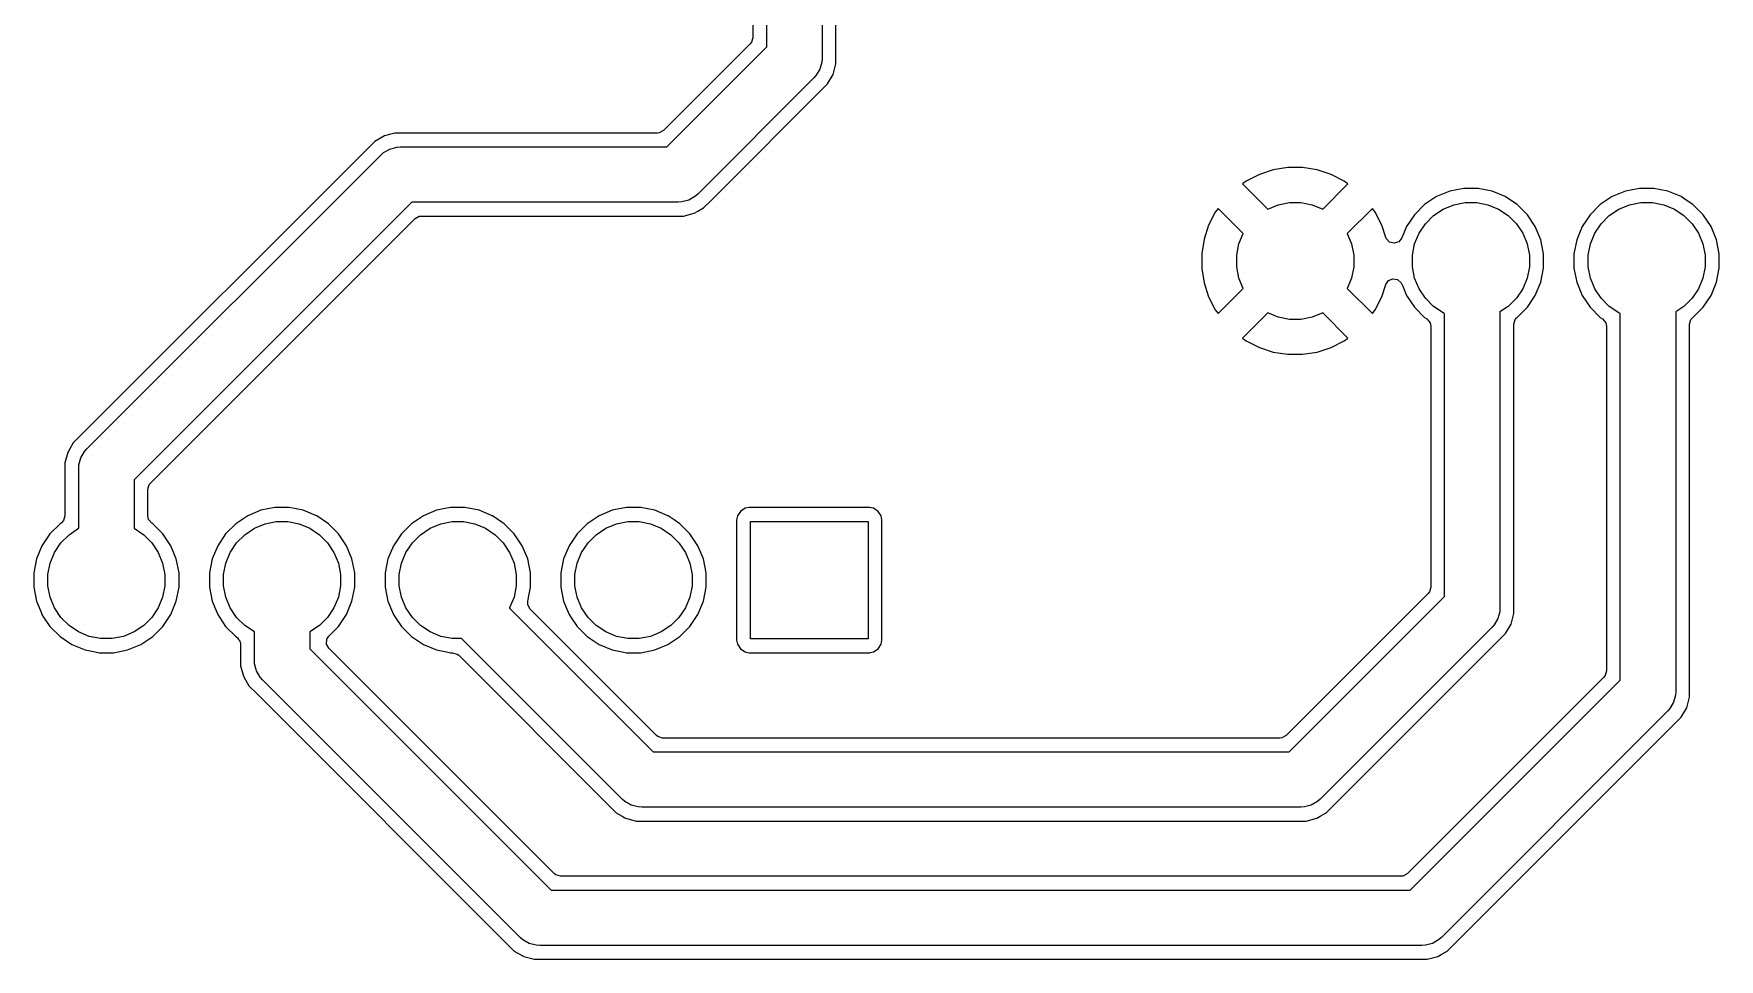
# Model space of a CAD drawing. Extents: x 49.6 to 136.8, y -165.1 to -83.2.
# Drawn here: x 82.28 to 106.65, y -128.43 to -115.04 of the extents above; entities that cross this region are included whole.
import ezdxf

# ---------------------------------------------------------------- set-up
doc = ezdxf.new("R2010")
doc.units = 0
doc.layers.add('BLACK', color=7, linetype='CONTINUOUS')

msp = doc.modelspace()

# ---------------------------------------------------------------- linework, layer by layer
at = {"layer": 'BLACK', "linetype": 'CONTINUOUS'}
for p, q in [((92.88, -115.229314), (92.88, -114.661765)), ((93.68, -114.661765), (93.68, -115.395)), ((92.6795, -114.829043), (92.6795, -115.094902)), ((93.8805, -115.308329), (93.8805, -114.829043)), ((92.643181, -115.182583), (91.387584, -116.438181)), ((91.434314, -116.675), (92.88, -115.229314)), ((92.659815, -115.161941), (92.643181, -115.182583)), ((92.6795, -115.094902), (92.659815, -115.161941)), ((93.676578, -115.44721), (93.649552, -115.548074)), ((93.68, -115.395), (93.676578, -115.44721)), ((93.839577, -115.626785), (93.880501, -115.474057)), ((93.880501, -115.308347), (93.8805, -115.308329)), ((93.880501, -115.315942), (93.880501, -115.308347)), ((93.880501, -115.474057), (93.880501, -115.315942)), ((93.562843, -115.677843), (91.882843, -117.357843)), ((93.597341, -115.638505), (93.562843, -115.677843)), ((93.649552, -115.548074), (93.597341, -115.638505)), ((93.76052, -115.763716), (93.839577, -115.626785)), ((92.090727, -117.433506), (93.76052, -115.763716)), ((91.387584, -116.438181), (91.326261, -116.471666)), ((87.216282, -116.594481), (82.854481, -120.956282)), ((87.21629, -116.594475), (87.216282, -116.594481)), ((87.353209, -116.515426), (87.21629, -116.594475)), ((87.341495, -116.757659), (87.431926, -116.705448)), ((87.353214, -116.515423), (87.353209, -116.515426)), ((87.429579, -116.494961), (87.353214, -116.515423)), ((87.505943, -116.474499), (87.429579, -116.494961)), ((87.431926, -116.705448), (87.53279, -116.678422)), ((87.664058, -116.474499), (87.505943, -116.474499)), ((87.53279, -116.678422), (87.585, -116.675)), ((87.585, -116.675), (91.434314, -116.675)), ((87.671654, -116.474499), (87.664058, -116.474499)), ((87.67167, -116.4745), (87.671654, -116.474499)), ((91.299903, -116.4745), (87.67167, -116.4745)), ((91.326261, -116.471666), (91.299903, -116.4745)), ((83.052157, -121.042157), (87.302158, -116.792157)), ((87.302158, -116.792157), (87.341495, -116.757659)), ((99.812439, -117.17038), (99.758282, -117.209727)), ((100.001782, -117.073904), (99.812439, -117.17038)), ((100.203869, -117.008242), (100.001782, -117.073904)), ((100.203872, -117.008242), (100.203869, -117.008242)), ((100.413754, -116.975), (100.203872, -117.008242)), ((100.626246, -116.975), (100.413754, -116.975)), ((100.836129, -117.008242), (100.626246, -116.975)), ((101.038217, -117.073904), (100.836129, -117.008242)), ((101.22755, -117.170375), (101.038217, -117.073904)), ((101.281716, -117.209728), (101.22755, -117.170375)), ((91.843505, -117.392341), (91.753074, -117.444552)), ((91.882843, -117.357843), (91.843505, -117.392341)), ((91.968716, -117.55552), (92.08052, -117.443716)), ((92.08052, -117.443714), (92.090724, -117.433511)), ((92.08052, -117.443716), (92.08052, -117.443714)), ((92.090724, -117.433511), (92.090727, -117.433506)), ((99.758282, -117.209727), (99.758282, -117.209728)), ((99.758282, -117.209728), (100.122571, -117.574017)), ((100.917428, -117.574017), (101.281716, -117.209728)), ((102.562403, -117.394058), (102.390342, -117.509024)), ((102.753579, -117.31487), (102.562403, -117.394058)), ((102.753587, -117.314868), (102.753579, -117.31487)), ((102.95653, -117.2745), (102.753587, -117.314868)), ((102.956535, -117.2745), (102.95653, -117.2745)), ((103.163465, -117.2745), (102.956535, -117.2745)), ((103.163469, -117.2745), (103.163465, -117.2745)), ((103.366412, -117.314868), (103.163469, -117.2745)), ((103.36642, -117.31487), (103.366412, -117.314868)), ((103.557598, -117.394059), (103.36642, -117.31487)), ((103.631911, -117.443713), (103.557598, -117.394059)), ((103.729657, -117.509024), (103.631911, -117.443713)), ((105.102403, -117.394058), (104.930342, -117.509024)), ((105.293579, -117.31487), (105.102403, -117.394058)), ((105.293587, -117.314868), (105.293579, -117.31487)), ((105.49653, -117.2745), (105.293587, -117.314868)), ((105.496535, -117.2745), (105.49653, -117.2745)), ((105.703465, -117.2745), (105.496535, -117.2745)), ((105.703469, -117.2745), (105.703465, -117.2745)), ((105.906412, -117.314868), (105.703469, -117.2745)), ((105.90642, -117.31487), (105.906412, -117.314868)), ((106.097598, -117.394059), (105.90642, -117.31487)), ((106.171911, -117.443713), (106.097598, -117.394059)), ((106.269657, -117.509024), (106.171911, -117.443713)), ((87.750685, -117.475), (83.735, -121.490685)), ((91.6, -117.475), (87.750685, -117.475)), ((87.797417, -117.711819), (87.85874, -117.678334)), ((87.85874, -117.678334), (87.885098, -117.6755)), ((87.885098, -117.6755), (91.513331, -117.6755)), ((91.513331, -117.6755), (91.513347, -117.675501)), ((91.513347, -117.675501), (91.520943, -117.675501)), ((91.520943, -117.675501), (91.679054, -117.675501)), ((91.65221, -117.471578), (91.6, -117.475)), ((91.753074, -117.444552), (91.65221, -117.471578)), ((91.679054, -117.675501), (91.679057, -117.675501)), ((91.679057, -117.675501), (91.831785, -117.634577)), ((91.831785, -117.634577), (91.885885, -117.603342)), ((91.885885, -117.603342), (91.968716, -117.55552)), ((99.36538, -117.617439), (99.268904, -117.806782)), ((99.404727, -117.563282), (99.36538, -117.617439)), ((99.404728, -117.563282), (99.404727, -117.563282)), ((99.769017, -117.927571), (99.404728, -117.563282)), ((100.122571, -117.574017), (100.273258, -117.511601)), ((100.273258, -117.511601), (100.436685, -117.479093)), ((100.436685, -117.479093), (100.603315, -117.479093)), ((100.603315, -117.479093), (100.766742, -117.511601)), ((100.766742, -117.511601), (100.917428, -117.574017)), ((101.635269, -117.563282), (101.270981, -117.927569)), ((101.63527, -117.563282), (101.635269, -117.563282)), ((101.674624, -117.617449), (101.63527, -117.563282)), ((101.771095, -117.806782), (101.674624, -117.617449)), ((102.244024, -117.655342), (102.129057, -117.827403)), ((102.390342, -117.509024), (102.244024, -117.655342)), ((102.402941, -117.785766), (102.520766, -117.667941)), ((102.520766, -117.667941), (102.659313, -117.575367)), ((102.659313, -117.575367), (102.813258, -117.511601)), ((102.813258, -117.511601), (102.976685, -117.479093)), ((102.976685, -117.479093), (103.143315, -117.479093)), ((103.143315, -117.479093), (103.306742, -117.511601)), ((103.306742, -117.511601), (103.460687, -117.575367)), ((103.460687, -117.575367), (103.599234, -117.667941)), ((103.599234, -117.667941), (103.717059, -117.785766)), ((103.875975, -117.655342), (103.729657, -117.509024)), ((103.875977, -117.655345), (103.875975, -117.655342)), ((103.990941, -117.827402), (103.875977, -117.655345)), ((104.784024, -117.655342), (104.669058, -117.827403)), ((104.930342, -117.509024), (104.784024, -117.655342)), ((104.942941, -117.785766), (105.060766, -117.667941)), ((105.060766, -117.667941), (105.199313, -117.575367)), ((105.199313, -117.575367), (105.353258, -117.511601)), ((105.353258, -117.511601), (105.516685, -117.479093)), ((105.516685, -117.479093), (105.683315, -117.479093)), ((105.683315, -117.479093), (105.846742, -117.511601)), ((105.846742, -117.511601), (106.000687, -117.575367)), ((106.000687, -117.575367), (106.139234, -117.667941)), ((106.139234, -117.667941), (106.257059, -117.785766)), ((106.415975, -117.655342), (106.269657, -117.509024)), ((106.415977, -117.655345), (106.415975, -117.655342)), ((106.530941, -117.827402), (106.415977, -117.655345)), ((86.203906, -119.30533), (87.797417, -117.711819)), ((99.268904, -117.806782), (99.203242, -118.008869)), ((99.706601, -118.078258), (99.769017, -117.927571)), ((101.270981, -117.927569), (101.333399, -118.078258)), ((101.828343, -117.982973), (101.771095, -117.806782)), ((102.129057, -117.827403), (102.060835, -117.992108)), ((102.246601, -118.078258), (102.310367, -117.924313)), ((102.310367, -117.924313), (102.402941, -117.785766)), ((103.717059, -117.785766), (103.809633, -117.924313)), ((103.809633, -117.924313), (103.873399, -118.078258)), ((104.07013, -118.01858), (103.990941, -117.827402)), ((104.669058, -117.827403), (104.58987, -118.018579)), ((104.786601, -118.078258), (104.850367, -117.924313)), ((104.850367, -117.924313), (104.942941, -117.785766)), ((106.257059, -117.785766), (106.349633, -117.924313)), ((106.349633, -117.924313), (106.413399, -118.078258)), ((106.61013, -118.01858), (106.530941, -117.827402)), ((99.203242, -118.008872), (99.17, -118.218753)), ((99.203242, -118.008869), (99.203242, -118.008872)), ((99.674093, -118.241685), (99.706601, -118.078258)), ((101.333399, -118.078258), (101.365907, -118.241685)), ((101.83539, -118.000159), (101.828343, -117.982973)), ((101.883, -118.051297), (101.83539, -118.000159)), ((101.9507, -118.068576), (101.883, -118.051297)), ((102.016994, -118.046511), (101.9507, -118.068576)), ((102.060835, -117.992108), (102.016994, -118.046511)), ((102.214093, -118.241685), (102.246601, -118.078258)), ((103.873399, -118.078258), (103.905907, -118.241685)), ((104.1105, -118.221535), (104.07013, -118.01858)), ((104.589868, -118.018587), (104.5495, -118.22153)), ((104.58987, -118.018579), (104.589868, -118.018587)), ((104.754093, -118.241685), (104.786601, -118.078258)), ((106.413399, -118.078258), (106.445907, -118.241685)), ((106.6505, -118.221535), (106.61013, -118.01858)), ((99.17, -118.218753), (99.17, -118.431246)), ((99.674093, -118.408315), (99.674093, -118.241685)), ((99.706601, -118.571742), (99.674093, -118.408315)), ((101.365907, -118.408315), (101.333399, -118.571742)), ((101.365907, -118.241685), (101.365907, -118.408315)), ((102.214093, -118.408315), (102.214093, -118.241685)), ((102.246601, -118.571742), (102.214093, -118.408315)), ((103.905907, -118.408315), (103.873399, -118.571742)), ((103.905907, -118.241685), (103.905907, -118.408315)), ((104.1105, -118.428465), (104.1105, -118.221535)), ((104.5495, -118.22153), (104.5495, -118.428469)), ((104.754093, -118.408315), (104.754093, -118.241685)), ((104.786601, -118.571742), (104.754093, -118.408315)), ((106.445907, -118.408315), (106.413399, -118.571742)), ((106.445907, -118.241685), (106.445907, -118.408315)), ((106.6505, -118.428465), (106.6505, -118.221535)), ((99.17, -118.431246), (99.203242, -118.641127)), ((99.203242, -118.641127), (99.203242, -118.64113)), ((99.203242, -118.64113), (99.268904, -118.843217)), ((99.769016, -118.722427), (99.706601, -118.571742)), ((101.333399, -118.571742), (101.270982, -118.722429)), ((101.828343, -118.667026), (101.86778, -118.609351)), ((101.86778, -118.609351), (101.932139, -118.582152)), ((101.932139, -118.582152), (102.000985, -118.594066)), ((102.000985, -118.594066), (102.052461, -118.64131)), ((102.052461, -118.64131), (102.060833, -118.657887)), ((102.060833, -118.657887), (102.074123, -118.689971)), ((102.310367, -118.725687), (102.246601, -118.571742)), ((103.873399, -118.571742), (103.809633, -118.725687)), ((103.990941, -118.822598), (104.07013, -118.63142)), ((104.07013, -118.63142), (104.1105, -118.428465)), ((104.5495, -118.428469), (104.589868, -118.631412)), ((104.589868, -118.631412), (104.58987, -118.63142)), ((104.58987, -118.63142), (104.669058, -118.822596)), ((104.850367, -118.725687), (104.786601, -118.571742)), ((106.413399, -118.571742), (106.349633, -118.725687)), ((106.530941, -118.822598), (106.61013, -118.63142)), ((106.61013, -118.63142), (106.6505, -118.428465)), ((99.268904, -118.843217), (99.365375, -119.03255)), ((99.404728, -119.086716), (99.769016, -118.722427)), ((101.270982, -118.722429), (101.63527, -119.086717)), ((101.674622, -119.032554), (101.771095, -118.843217)), ((101.771095, -118.843217), (101.828343, -118.667026)), ((102.074123, -118.689971), (102.129058, -118.822596)), ((102.129058, -118.822596), (102.244024, -118.994657)), ((102.402941, -118.864234), (102.310367, -118.725687)), ((102.520766, -118.982059), (102.402941, -118.864234)), ((103.717059, -118.864234), (103.599234, -118.982059)), ((103.809633, -118.725687), (103.717059, -118.864234)), ((103.875977, -118.994655), (103.990941, -118.822598)), ((104.669058, -118.822596), (104.784024, -118.994657)), ((104.942941, -118.864234), (104.850367, -118.725687)), ((105.060766, -118.982059), (104.942941, -118.864234)), ((106.257059, -118.864234), (106.139234, -118.982059)), ((106.349633, -118.725687), (106.257059, -118.864234)), ((106.415977, -118.994655), (106.530941, -118.822598)), ((99.365375, -119.03255), (99.404728, -119.086716)), ((100.122569, -119.075981), (99.758282, -119.440269)), ((100.273258, -119.138399), (100.122569, -119.075981)), ((100.436685, -119.170907), (100.273258, -119.138399)), ((100.766742, -119.138399), (100.603315, -119.170907)), ((100.917428, -119.075982), (100.766742, -119.138399)), ((101.281717, -119.44027), (100.917428, -119.075982)), ((101.63527, -119.086716), (101.674622, -119.032554)), ((101.63527, -119.086717), (101.63527, -119.086716)), ((102.244024, -118.994657), (102.39034, -119.140973)), ((102.39034, -119.140973), (102.390343, -119.140975)), ((102.390343, -119.140975), (102.390345, -119.140977)), ((102.390345, -119.140977), (102.424391, -119.163725)), ((102.659313, -119.074633), (102.520766, -118.982059)), ((102.68, -119.083201), (102.659313, -119.074633)), ((102.68, -123.179314), (102.68, -119.083201)), ((103.599234, -118.982059), (103.48, -119.061728)), ((103.48, -119.061728), (103.48, -123.345)), ((103.700185, -119.172925), (103.725846, -119.144102)), ((103.725846, -119.144102), (103.729646, -119.140982)), ((103.729646, -119.140982), (103.729655, -119.140977)), ((103.729655, -119.140977), (103.875977, -118.994655)), ((104.784024, -118.994657), (104.93034, -119.140973)), ((104.93034, -119.140973), (104.930343, -119.140975)), ((104.930343, -119.140975), (104.930345, -119.140977)), ((104.930345, -119.140977), (104.964391, -119.163725)), ((105.199313, -119.074633), (105.060766, -118.982059)), ((105.22, -119.083201), (105.199313, -119.074633)), ((105.22, -124.389314), (105.22, -119.083201)), ((106.139234, -118.982059), (106.02, -119.061728)), ((106.02, -119.061728), (106.02, -124.555)), ((106.240185, -119.172925), (106.265846, -119.144102)), ((106.265846, -119.144102), (106.269646, -119.140982)), ((106.269646, -119.140982), (106.269655, -119.140977)), ((106.269655, -119.140977), (106.415977, -118.994655)), ((83.971819, -121.537416), (86.203906, -119.30533)), ((100.603315, -119.170907), (100.436685, -119.170907)), ((102.424391, -119.163725), (102.469195, -119.217335)), ((102.469195, -119.217335), (102.4795, -119.266827)), ((102.4795, -119.266827), (102.4795, -123.044902)), ((103.6805, -119.239964), (103.700185, -119.172925)), ((103.6805, -123.258329), (103.6805, -119.239964)), ((104.964391, -119.163725), (105.009195, -119.217335)), ((105.009195, -119.217335), (105.0195, -119.266827)), ((105.0195, -119.266827), (105.0195, -124.254903)), ((106.2205, -119.239964), (106.240185, -119.172925)), ((106.2205, -124.634057), (106.2205, -119.239964)), ((99.758282, -119.440269), (99.758282, -119.44027)), ((99.758282, -119.44027), (99.812449, -119.479624)), ((99.812449, -119.479624), (100.001782, -119.576095)), ((100.001782, -119.576095), (100.20387, -119.641757)), ((100.83613, -119.641757), (101.038217, -119.576095)), ((101.038217, -119.576095), (101.227554, -119.479622)), ((101.227554, -119.479622), (101.281716, -119.44027)), ((101.281716, -119.44027), (101.281717, -119.44027)), ((100.20387, -119.641757), (100.413754, -119.675)), ((100.413754, -119.675), (100.626246, -119.675)), ((100.626246, -119.675), (100.836127, -119.641757)), ((100.836127, -119.641757), (100.83613, -119.641757)), ((82.775423, -121.093215), (82.734499, -121.245943)), ((82.775424, -121.09321), (82.775423, -121.093215)), ((82.775425, -121.093209), (82.775424, -121.09321)), ((82.804359, -121.043096), (82.775425, -121.093209)), ((82.804361, -121.043094), (82.804359, -121.043096)), ((82.854479, -120.956285), (82.804361, -121.043094)), ((82.854481, -120.956282), (82.854479, -120.956285)), ((82.965448, -121.171926), (83.017659, -121.081495)), ((83.017659, -121.081495), (83.052157, -121.042157)), ((82.734499, -121.245943), (82.734499, -121.245945)), ((82.734499, -121.245945), (82.734499, -121.414046)), ((82.935, -121.325), (82.938422, -121.27279)), ((82.935, -122.190836), (82.935, -121.325)), ((82.938422, -121.27279), (82.965448, -121.171927)), ((82.965448, -121.171927), (82.965448, -121.171926)), ((82.734499, -121.414046), (82.7345, -121.414059)), ((82.7345, -121.414059), (82.7345, -122.012289)), ((83.735, -121.490685), (83.735, -122.190836)), ((83.9355, -121.625097), (83.955185, -121.558058)), ((83.955185, -121.558058), (83.971819, -121.537416)), ((83.9355, -122.012289), (83.9355, -121.625097)), ((82.7345, -122.012289), (82.714815, -122.079328)), ((83.945803, -122.061777), (83.9355, -122.012289)), ((83.990608, -122.11539), (83.945803, -122.061777)), ((85.377403, -122.009812), (85.205342, -122.124778)), ((85.568579, -121.930624), (85.377403, -122.009812)), ((85.568587, -121.930622), (85.568579, -121.930624)), ((85.77153, -121.890254), (85.568587, -121.930622)), ((85.771535, -121.890254), (85.77153, -121.890254)), ((85.978465, -121.890254), (85.771535, -121.890254)), ((85.978469, -121.890254), (85.978465, -121.890254)), ((86.181412, -121.930622), (85.978469, -121.890254)), ((86.18142, -121.930624), (86.181412, -121.930622)), ((86.372598, -122.009813), (86.18142, -121.930624)), ((86.376655, -122.012524), (86.372598, -122.009813)), ((86.544657, -122.124778), (86.376655, -122.012524)), ((87.917403, -122.009812), (87.745342, -122.124778)), ((88.108579, -121.930624), (87.917403, -122.009812)), ((88.108587, -121.930622), (88.108579, -121.930624)), ((88.31153, -121.890254), (88.108587, -121.930622)), ((88.311535, -121.890254), (88.31153, -121.890254)), ((88.518465, -121.890254), (88.311535, -121.890254)), ((88.518469, -121.890254), (88.518465, -121.890254)), ((88.721412, -121.930622), (88.518469, -121.890254)), ((88.72142, -121.930624), (88.721412, -121.930622)), ((88.912598, -122.009813), (88.72142, -121.930624)), ((88.916655, -122.012524), (88.912598, -122.009813)), ((89.084657, -122.124778), (88.916655, -122.012524)), ((90.457403, -122.009812), (90.285342, -122.124778)), ((90.648579, -121.930624), (90.457403, -122.009812)), ((90.648587, -121.930622), (90.648579, -121.930624)), ((90.85153, -121.890254), (90.648587, -121.930622)), ((90.851535, -121.890254), (90.85153, -121.890254)), ((91.058465, -121.890254), (90.851535, -121.890254)), ((91.058469, -121.890254), (91.058465, -121.890254)), ((91.261412, -121.930622), (91.058469, -121.890254)), ((91.26142, -121.930624), (91.261412, -121.930622)), ((91.452598, -122.009813), (91.26142, -121.930624)), ((91.456655, -122.012524), (91.452598, -122.009813)), ((91.544173, -122.071001), (91.456655, -122.012524)), ((91.624657, -122.124778), (91.544173, -122.071001)), ((92.456131, -122.012524), (92.4445, -122.071001)), ((92.4445, -122.071001), (92.4445, -123.810506)), ((92.456132, -122.012523), (92.456131, -122.012524)), ((92.500447, -121.946201), (92.456132, -122.012523)), ((92.566769, -121.901886), (92.500447, -121.946201)), ((92.56677, -121.901885), (92.566769, -121.901886)), ((92.625247, -121.890254), (92.56677, -121.901885)), ((92.625252, -121.890254), (92.625247, -121.890254)), ((94.364748, -121.890254), (92.625252, -121.890254)), ((94.364752, -121.890254), (94.364748, -121.890254)), ((94.423229, -121.901885), (94.364752, -121.890254)), ((94.42323, -121.901886), (94.423229, -121.901885)), ((94.489552, -121.946201), (94.42323, -121.901886)), ((94.533867, -122.012523), (94.489552, -121.946201)), ((94.533868, -122.012524), (94.533867, -122.012523)), ((94.545499, -122.071001), (94.533868, -122.012524)), ((94.5455, -122.071003), (94.545499, -122.071001)), ((94.5455, -123.810504), (94.5455, -122.071003)), ((82.519024, -122.271096), (82.404058, -122.443157)), ((82.665341, -122.124779), (82.519024, -122.271096)), ((82.665347, -122.124774), (82.665341, -122.124779)), ((82.679392, -122.11539), (82.665347, -122.124774)), ((82.677941, -122.40152), (82.795766, -122.283695)), ((82.714815, -122.079328), (82.679392, -122.11539)), ((82.795766, -122.283695), (82.934313, -122.191121)), ((82.934313, -122.191121), (82.935, -122.190836)), ((83.735, -122.190836), (83.735687, -122.191121)), ((83.735687, -122.191121), (83.874234, -122.283695)), ((83.874234, -122.283695), (83.992059, -122.40152)), ((84.004652, -122.124774), (83.990608, -122.11539)), ((84.004658, -122.124779), (84.004652, -122.124774)), ((84.150975, -122.271096), (84.004658, -122.124779)), ((84.150977, -122.271099), (84.150975, -122.271096)), ((84.265941, -122.443156), (84.150977, -122.271099)), ((85.059024, -122.271096), (84.944058, -122.443157)), ((85.205342, -122.124778), (85.059024, -122.271096)), ((85.217941, -122.40152), (85.335766, -122.283695)), ((85.335766, -122.283695), (85.474313, -122.191121)), ((85.474313, -122.191121), (85.628258, -122.127355)), ((85.628258, -122.127355), (85.791685, -122.094847)), ((85.791685, -122.094847), (85.958315, -122.094847)), ((85.958315, -122.094847), (86.121742, -122.127355)), ((86.121742, -122.127355), (86.275687, -122.191121)), ((86.275687, -122.191121), (86.414234, -122.283695)), ((86.414234, -122.283695), (86.532059, -122.40152)), ((86.690975, -122.271096), (86.544657, -122.124778)), ((86.690977, -122.271099), (86.690975, -122.271096)), ((86.805941, -122.443156), (86.690977, -122.271099)), ((87.599024, -122.271096), (87.484058, -122.443157)), ((87.745342, -122.124778), (87.599024, -122.271096)), ((87.757941, -122.40152), (87.875766, -122.283695)), ((87.875766, -122.283695), (88.014313, -122.191121)), ((88.014313, -122.191121), (88.168258, -122.127355)), ((88.168258, -122.127355), (88.331685, -122.094847)), ((88.331685, -122.094847), (88.498315, -122.094847)), ((88.498315, -122.094847), (88.661742, -122.127355)), ((88.661742, -122.127355), (88.815687, -122.191121)), ((88.815687, -122.191121), (88.954234, -122.283695)), ((88.954234, -122.283695), (89.072059, -122.40152)), ((89.230975, -122.271096), (89.084657, -122.124778)), ((89.230977, -122.271099), (89.230975, -122.271096)), ((89.345941, -122.443156), (89.230977, -122.271099)), ((90.139024, -122.271096), (90.024058, -122.443157)), ((90.285342, -122.124778), (90.139024, -122.271096)), ((90.297941, -122.40152), (90.415766, -122.283695)), ((90.415766, -122.283695), (90.554313, -122.191121)), ((90.554313, -122.191121), (90.708258, -122.127355)), ((90.708258, -122.127355), (90.871685, -122.094847)), ((90.871685, -122.094847), (91.038315, -122.094847)), ((91.038315, -122.094847), (91.201742, -122.127355)), ((91.201742, -122.127355), (91.355687, -122.191121)), ((91.355687, -122.191121), (91.494234, -122.283695)), ((91.494234, -122.283695), (91.612059, -122.40152)), ((91.770975, -122.271096), (91.624657, -122.124778)), ((91.770977, -122.271099), (91.770975, -122.271096)), ((91.885941, -122.443156), (91.770977, -122.271099)), ((92.645, -123.790754), (92.645, -122.090754)), ((92.645, -122.090754), (94.345, -122.090754)), ((94.345, -122.090754), (94.345, -123.790754)), ((82.404058, -122.443157), (82.32487, -122.634333)), ((82.521601, -122.694012), (82.585367, -122.540067)), ((82.585367, -122.540067), (82.677941, -122.40152)), ((83.992059, -122.40152), (84.084633, -122.540067)), ((84.084633, -122.540067), (84.148399, -122.694012)), ((84.34513, -122.634334), (84.265941, -122.443156)), ((84.944058, -122.443157), (84.86487, -122.634333)), ((85.061601, -122.694012), (85.125367, -122.540067)), ((85.125367, -122.540067), (85.217941, -122.40152)), ((86.532059, -122.40152), (86.624633, -122.540067)), ((86.624633, -122.540067), (86.688399, -122.694012)), ((86.88513, -122.634334), (86.805941, -122.443156)), ((87.484058, -122.443157), (87.40487, -122.634333)), ((87.601601, -122.694012), (87.665367, -122.540067)), ((87.665367, -122.540067), (87.757941, -122.40152)), ((89.072059, -122.40152), (89.164633, -122.540067)), ((89.164633, -122.540067), (89.228399, -122.694012)), ((89.42513, -122.634334), (89.345941, -122.443156)), ((90.024058, -122.443157), (89.94487, -122.634333)), ((90.141601, -122.694012), (90.205367, -122.540067)), ((90.205367, -122.540067), (90.297941, -122.40152)), ((91.612059, -122.40152), (91.704633, -122.540067)), ((91.704633, -122.540067), (91.768399, -122.694012)), ((91.96513, -122.634334), (91.885941, -122.443156)), ((82.324868, -122.634341), (82.2845, -122.837284)), ((82.32487, -122.634333), (82.324868, -122.634341)), ((82.489093, -122.857439), (82.521601, -122.694012)), ((84.148399, -122.694012), (84.180907, -122.857439)), ((84.385499, -122.837284), (84.34513, -122.634334)), ((84.864868, -122.634341), (84.8245, -122.837284)), ((84.86487, -122.634333), (84.864868, -122.634341)), ((85.029093, -122.857439), (85.061601, -122.694012)), ((86.688399, -122.694012), (86.720907, -122.857439)), ((86.925499, -122.837284), (86.88513, -122.634334)), ((87.404868, -122.634341), (87.3645, -122.837284)), ((87.40487, -122.634333), (87.404868, -122.634341)), ((87.569093, -122.857439), (87.601601, -122.694012)), ((89.228399, -122.694012), (89.260907, -122.857439)), ((89.465499, -122.837284), (89.42513, -122.634334)), ((89.944868, -122.634341), (89.9045, -122.837284)), ((89.94487, -122.634333), (89.944868, -122.634341)), ((90.109093, -122.857439), (90.141601, -122.694012)), ((91.768399, -122.694012), (91.800907, -122.857439)), ((92.0055, -122.837289), (91.96513, -122.634334)), ((82.2845, -122.837284), (82.2845, -123.044223)), ((82.2845, -123.044223), (82.324868, -123.247166)), ((82.489093, -123.024069), (82.489093, -122.857439)), ((82.521601, -123.187496), (82.489093, -123.024069)), ((84.180907, -123.024069), (84.148399, -123.187496)), ((84.180907, -122.857439), (84.180907, -123.024069)), ((84.34513, -123.247174), (84.3855, -123.044219)), ((84.3855, -122.837289), (84.385499, -122.837284)), ((84.3855, -123.044219), (84.3855, -122.837289)), ((84.8245, -122.837284), (84.8245, -123.044223)), ((84.8245, -123.044223), (84.864868, -123.247166)), ((85.029093, -123.024069), (85.029093, -122.857439)), ((85.061601, -123.187496), (85.029093, -123.024069)), ((86.720907, -123.024069), (86.688399, -123.187496)), ((86.720907, -122.857439), (86.720907, -123.024069)), ((86.88513, -123.247174), (86.9255, -123.044219)), ((86.9255, -122.837289), (86.925499, -122.837284)), ((86.9255, -123.044219), (86.9255, -122.837289)), ((87.3645, -122.837284), (87.3645, -123.044223)), ((87.3645, -123.044223), (87.404868, -123.247166)), ((87.569093, -123.024069), (87.569093, -122.857439)), ((87.601601, -123.187496), (87.569093, -123.024069)), ((89.260907, -123.024069), (89.228399, -123.187496)), ((89.260907, -122.857439), (89.260907, -123.024069)), ((89.42513, -123.247174), (89.4655, -123.044219)), ((89.4655, -122.837289), (89.465499, -122.837284)), ((89.4655, -123.044219), (89.4655, -122.837289)), ((89.9045, -122.837284), (89.9045, -123.044223)), ((89.9045, -123.044223), (89.944868, -123.247166)), ((90.109093, -123.024069), (90.109093, -122.857439)), ((90.141601, -123.187496), (90.109093, -123.024069)), ((91.800907, -123.024069), (91.768399, -123.187496)), ((91.800907, -122.857439), (91.800907, -123.024069)), ((91.96513, -123.247174), (92.0055, -123.044219)), ((92.0055, -123.044219), (92.0055, -122.837289)), ((102.4795, -123.044902), (102.459815, -123.111941)), ((82.324868, -123.247166), (82.32487, -123.247174)), ((82.32487, -123.247174), (82.390939, -123.406679)), ((82.585367, -123.341441), (82.521601, -123.187496)), ((84.148399, -123.187496), (84.084633, -123.341441)), ((84.265941, -123.438352), (84.34513, -123.247174)), ((84.864868, -123.247166), (84.86487, -123.247174)), ((84.86487, -123.247174), (84.930939, -123.406679)), ((85.125367, -123.341441), (85.061601, -123.187496)), ((86.688399, -123.187496), (86.624633, -123.341441)), ((86.805941, -123.438352), (86.88513, -123.247174)), ((87.404868, -123.247166), (87.40487, -123.247174)), ((87.40487, -123.247174), (87.470939, -123.406679)), ((87.665367, -123.341441), (87.601601, -123.187496)), ((89.228399, -123.187496), (89.164633, -123.341441)), ((89.424937, -123.248143), (89.42513, -123.247174)), ((89.425388, -123.298692), (89.424937, -123.248143)), ((89.944868, -123.247166), (89.94487, -123.247174)), ((89.94487, -123.247174), (90.010939, -123.406679)), ((90.205367, -123.341441), (90.141601, -123.187496)), ((91.768399, -123.187496), (91.704633, -123.341441)), ((91.885941, -123.438352), (91.96513, -123.247174)), ((102.443181, -123.132583), (100.387584, -125.188181)), ((100.434314, -125.425), (102.68, -123.179314)), ((102.459815, -123.111941), (102.443181, -123.132583)), ((103.680501, -123.258347), (103.6805, -123.258329)), ((103.680501, -123.265942), (103.680501, -123.258347)), ((103.680501, -123.424057), (103.680501, -123.265942)), ((82.390939, -123.406679), (82.404059, -123.438352)), ((82.404059, -123.438352), (82.428212, -123.4745)), ((82.428212, -123.4745), (82.519024, -123.610411)), ((82.677941, -123.479988), (82.585367, -123.341441)), ((82.795766, -123.597813), (82.677941, -123.479988)), ((83.992059, -123.479988), (83.874234, -123.597813)), ((84.084633, -123.341441), (83.992059, -123.479988)), ((84.150977, -123.610409), (84.265941, -123.438352)), ((84.930939, -123.406679), (84.944059, -123.438352)), ((84.944059, -123.438352), (84.968212, -123.4745)), ((84.968212, -123.4745), (85.059024, -123.610411)), ((85.217941, -123.479988), (85.125367, -123.341441)), ((85.335766, -123.597813), (85.217941, -123.479988)), ((86.532059, -123.479988), (86.414234, -123.597813)), ((86.624633, -123.341441), (86.532059, -123.479988)), ((86.690977, -123.610409), (86.805941, -123.438352)), ((87.470939, -123.406679), (87.484059, -123.438352)), ((87.484059, -123.438352), (87.508212, -123.4745)), ((87.508212, -123.4745), (87.599024, -123.610411)), ((87.757941, -123.479988), (87.665367, -123.341441)), ((87.875766, -123.597813), (87.757941, -123.479988)), ((89.164633, -123.341441), (89.161475, -123.346166)), ((89.161475, -123.346166), (91.240309, -125.425)), ((89.458873, -123.360015), (89.425388, -123.298692)), ((91.287039, -125.188181), (89.458873, -123.360015)), ((90.010939, -123.406679), (90.024059, -123.438352)), ((90.024059, -123.438352), (90.048212, -123.4745)), ((90.048212, -123.4745), (90.139024, -123.610411)), ((90.297941, -123.479988), (90.205367, -123.341441)), ((90.415766, -123.597813), (90.297941, -123.479988)), ((91.612059, -123.479988), (91.494234, -123.597813)), ((91.704633, -123.341441), (91.612059, -123.479988)), ((91.770977, -123.610409), (91.885941, -123.438352)), ((103.449552, -123.498074), (103.397341, -123.588505)), ((103.476578, -123.39721), (103.449552, -123.498074)), ((103.48, -123.345), (103.476578, -123.39721)), ((103.639577, -123.576784), (103.680501, -123.424057)), ((82.519024, -123.610411), (82.665342, -123.756729)), ((82.665342, -123.756729), (82.665345, -123.756731)), ((82.665345, -123.756731), (82.837402, -123.871695)), ((82.934313, -123.690387), (82.795766, -123.597813)), ((83.088258, -123.754153), (82.934313, -123.690387)), ((83.251685, -123.786661), (83.088258, -123.754153)), ((83.581742, -123.754153), (83.418315, -123.786661)), ((83.735687, -123.690387), (83.581742, -123.754153)), ((83.874234, -123.597813), (83.735687, -123.690387)), ((83.832598, -123.871695), (84.004655, -123.756731)), ((84.004655, -123.756731), (84.150977, -123.610409)), ((85.059024, -123.610411), (85.205339, -123.756726)), ((85.205339, -123.756726), (85.205343, -123.756729)), ((85.205343, -123.756729), (85.205345, -123.756731)), ((85.205345, -123.756731), (85.219387, -123.766113)), ((85.219387, -123.766113), (85.224478, -123.772204)), ((85.224478, -123.772204), (85.231703, -123.775504)), ((85.231703, -123.775504), (85.246566, -123.798632)), ((85.474313, -123.690387), (85.335766, -123.597813)), ((85.475, -123.690671), (85.474313, -123.690387)), ((85.475, -124.1), (85.475, -123.690671)), ((86.275687, -123.690387), (86.275, -123.690671)), ((86.275, -123.690671), (86.275, -123.934314)), ((86.414234, -123.597813), (86.275687, -123.690387)), ((86.521991, -123.795241), (86.55049, -123.750895)), ((86.55049, -123.750895), (86.690977, -123.610409)), ((87.599024, -123.610411), (87.745342, -123.756729)), ((87.745342, -123.756729), (87.745345, -123.756731)), ((87.745345, -123.756731), (87.917402, -123.871695)), ((88.014313, -123.690387), (87.875766, -123.597813)), ((88.168258, -123.754153), (88.014313, -123.690387)), ((88.331685, -123.786661), (88.168258, -123.754153)), ((90.139024, -123.610411), (90.285342, -123.756729)), ((90.285342, -123.756729), (90.285345, -123.756731)), ((90.285345, -123.756731), (90.457402, -123.871695)), ((90.554313, -123.690387), (90.415766, -123.597813)), ((90.708258, -123.754153), (90.554313, -123.690387)), ((90.871685, -123.786661), (90.708258, -123.754153)), ((91.201742, -123.754153), (91.038315, -123.786661)), ((91.355687, -123.690387), (91.201742, -123.754153)), ((91.494234, -123.597813), (91.355687, -123.690387)), ((91.452598, -123.871695), (91.624655, -123.756731)), ((91.624655, -123.756731), (91.770977, -123.610409)), ((103.362843, -123.627842), (100.882843, -126.107843)), ((101.090729, -126.183504), (103.56052, -123.713716)), ((103.397341, -123.588505), (103.362843, -123.627842)), ((103.56052, -123.713716), (103.639577, -123.576784)), ((82.837402, -123.871695), (83.02858, -123.950884)), ((83.02858, -123.950884), (83.173052, -123.979621)), ((83.173052, -123.979621), (83.23153, -123.991253)), ((83.23153, -123.991253), (83.231534, -123.991254)), ((83.231534, -123.991254), (83.231535, -123.991254)), ((83.231535, -123.991254), (83.438466, -123.991254)), ((83.418315, -123.786661), (83.251685, -123.786661)), ((83.438466, -123.991254), (83.438467, -123.991253)), ((83.438467, -123.991253), (83.64142, -123.950884)), ((83.64142, -123.950884), (83.832598, -123.871695)), ((85.246566, -123.798632), (85.264194, -123.819723)), ((85.264194, -123.819723), (85.266146, -123.829099)), ((85.266146, -123.829099), (85.269477, -123.834282)), ((85.269477, -123.834282), (85.2745, -123.869217)), ((85.2745, -124.01333), (85.274499, -124.013348)), ((85.274499, -124.013348), (85.274499, -124.179054)), ((85.2745, -123.869217), (85.2745, -124.01333)), ((86.275, -123.934314), (89.765685, -127.425)), ((86.517007, -123.864933), (86.521991, -123.795241)), ((86.550492, -123.926256), (86.517007, -123.864933)), ((89.812417, -127.188181), (86.550492, -123.926256)), ((87.917402, -123.871695), (88.10858, -123.950884)), ((88.10858, -123.950884), (88.253052, -123.979621)), ((88.253052, -123.979621), (88.31153, -123.991253)), ((88.31153, -123.991253), (88.311534, -123.991254)), ((88.311534, -123.991254), (88.311535, -123.991254)), ((88.311535, -123.991254), (88.34028, -123.991254)), ((88.470598, -123.786661), (88.331685, -123.786661)), ((88.34028, -123.991254), (88.407319, -124.010939)), ((88.407319, -124.010939), (88.427961, -124.027573)), ((90.79178, -126.107843), (88.470598, -123.786661)), ((90.457402, -123.871695), (90.64858, -123.950884)), ((90.64858, -123.950884), (90.793052, -123.979621)), ((90.793052, -123.979621), (90.85153, -123.991253)), ((90.85153, -123.991253), (90.851534, -123.991254)), ((90.851534, -123.991254), (90.851535, -123.991254)), ((90.851535, -123.991254), (91.058466, -123.991254)), ((91.038315, -123.786661), (90.871685, -123.786661)), ((91.058466, -123.991254), (91.058467, -123.991253)), ((91.058467, -123.991253), (91.26142, -123.950884)), ((91.26142, -123.950884), (91.452598, -123.871695)), ((92.4445, -123.810506), (92.456131, -123.868983)), ((92.456131, -123.868983), (92.456132, -123.868984)), ((92.456132, -123.868984), (92.500447, -123.935306)), ((92.500447, -123.935306), (92.566769, -123.979621)), ((92.566769, -123.979621), (92.56677, -123.979622)), ((92.56677, -123.979622), (92.625247, -123.991253)), ((92.625247, -123.991253), (92.62525, -123.991254)), ((92.62525, -123.991254), (92.625252, -123.991254)), ((92.625252, -123.991254), (94.36475, -123.991254)), ((94.345, -123.790754), (92.645, -123.790754)), ((94.36475, -123.991254), (94.364751, -123.991253)), ((94.364751, -123.991253), (94.379568, -123.988306)), ((94.379568, -123.988306), (94.423229, -123.979622)), ((94.423229, -123.979622), (94.423229, -123.979621)), ((94.423229, -123.979621), (94.423231, -123.979621)), ((94.423231, -123.979621), (94.489552, -123.935306)), ((94.489552, -123.935306), (94.533867, -123.868985)), ((94.533867, -123.868985), (94.533867, -123.868983)), ((94.533867, -123.868983), (94.533868, -123.868983)), ((94.533868, -123.868983), (94.545499, -123.810506)), ((94.545499, -123.810506), (94.5455, -123.810504)), ((85.274499, -124.179054), (85.274498, -124.179054)), ((85.274498, -124.179054), (85.315423, -124.331785)), ((85.478422, -124.15221), (85.475, -124.1)), ((85.505448, -124.253074), (85.478422, -124.15221)), ((85.557659, -124.343505), (85.505448, -124.253074)), ((88.427961, -124.027573), (90.589762, -126.189374)), ((105.0195, -124.254903), (104.999815, -124.321942)), ((85.315423, -124.331785), (85.344358, -124.3819)), ((85.344358, -124.3819), (85.344359, -124.381904)), ((85.344359, -124.381904), (85.34436, -124.381904)), ((85.34436, -124.381904), (85.394479, -124.468714)), ((85.394479, -124.468714), (85.394481, -124.468717)), ((85.394481, -124.468717), (85.513349, -124.587585)), ((85.592157, -124.382843), (85.557659, -124.343505)), ((89.317158, -128.107843), (85.592157, -124.382843)), ((104.983181, -124.342584), (102.137584, -127.188181)), ((102.184314, -127.425), (105.22, -124.389314)), ((104.999815, -124.321942), (104.983181, -124.342584)), ((85.513349, -124.587585), (85.513354, -124.587589)), ((85.513354, -124.587589), (89.231284, -128.30552)), ((105.989551, -124.708074), (105.937341, -124.798505)), ((105.989552, -124.708073), (105.989551, -124.708074)), ((106.016578, -124.60721), (105.989552, -124.708073)), ((106.02, -124.555), (106.016578, -124.60721)), ((106.179577, -124.786784), (106.2205, -124.634057)), ((105.902842, -124.837843), (102.632843, -128.107843)), ((105.937341, -124.798505), (105.902842, -124.837843)), ((105.988716, -125.03552), (106.10052, -124.923716)), ((106.10052, -124.923716), (106.179577, -124.786784)), ((91.307681, -125.204815), (91.287039, -125.188181)), ((91.37472, -125.2245), (91.307681, -125.204815)), ((100.299903, -125.2245), (91.37472, -125.2245)), ((100.326261, -125.221666), (100.299903, -125.2245)), ((100.387584, -125.188181), (100.326261, -125.221666)), ((102.84073, -128.183504), (105.978506, -125.045728)), ((105.978506, -125.045728), (105.978511, -125.045724)), ((105.978511, -125.045724), (105.988714, -125.03552)), ((105.988714, -125.03552), (105.988716, -125.03552)), ((91.240309, -125.425), (100.434314, -125.425)), ((90.589762, -126.189374), (90.589772, -126.189385)), ((90.589772, -126.189385), (90.594102, -126.193715)), ((90.594102, -126.193715), (90.594103, -126.193716)), ((90.594103, -126.193716), (90.705907, -126.30552)), ((90.831118, -126.142341), (90.79178, -126.107843)), ((90.921549, -126.194552), (90.831118, -126.142341)), ((91.022413, -126.221578), (90.921549, -126.194552)), ((100.753074, -126.194552), (100.65221, -126.221578)), ((100.843505, -126.142341), (100.753074, -126.194552)), ((100.882843, -126.107843), (100.843505, -126.142341)), ((100.968716, -126.30552), (101.08052, -126.193716)), ((101.08052, -126.193714), (101.090728, -126.183507)), ((101.08052, -126.193716), (101.08052, -126.193714)), ((101.090728, -126.183507), (101.090729, -126.183504)), ((90.705907, -126.30552), (90.792718, -126.355639)), ((90.792718, -126.355639), (90.79272, -126.355641)), ((90.79272, -126.355641), (90.830774, -126.377611)), ((90.830774, -126.377611), (90.842838, -126.384577)), ((90.842838, -126.384577), (90.995566, -126.425501)), ((90.995566, -126.425501), (90.995569, -126.425501)), ((90.995569, -126.425501), (91.161276, -126.425501)), ((91.074623, -126.225), (91.022413, -126.221578)), ((100.6, -126.225), (91.074623, -126.225)), ((91.161276, -126.425501), (91.161292, -126.4255)), ((91.161292, -126.4255), (100.513331, -126.4255)), ((100.513331, -126.4255), (100.513347, -126.425501)), ((100.513347, -126.425501), (100.520943, -126.425501)), ((100.520943, -126.425501), (100.679054, -126.425501)), ((100.65221, -126.221578), (100.6, -126.225)), ((100.679054, -126.425501), (100.679057, -126.425501)), ((100.679057, -126.425501), (100.831785, -126.384577)), ((100.831785, -126.384577), (100.881904, -126.355639)), ((100.881904, -126.355639), (100.968716, -126.30552)), ((89.833059, -127.204815), (89.812417, -127.188181)), ((102.137584, -127.188181), (102.076261, -127.221666)), ((89.765685, -127.425), (102.184314, -127.425)), ((89.900098, -127.2245), (89.833059, -127.204815)), ((102.049903, -127.2245), (89.900098, -127.2245)), ((102.076261, -127.221666), (102.049903, -127.2245)), ((89.356495, -128.142341), (89.317158, -128.107843)), ((89.446927, -128.194552), (89.356495, -128.142341)), ((102.593505, -128.142341), (102.503074, -128.194552)), ((102.632843, -128.107843), (102.593505, -128.142341)), ((89.231284, -128.30552), (89.231286, -128.305521)), ((89.231286, -128.305521), (89.23129, -128.305524)), ((89.23129, -128.305524), (89.368209, -128.384573)), ((89.368209, -128.384573), (89.368216, -128.384577)), ((89.368216, -128.384577), (89.520943, -128.425501)), ((89.54779, -128.221578), (89.446927, -128.194552)), ((89.6, -128.225), (89.54779, -128.221578)), ((102.35, -128.225), (89.6, -128.225)), ((102.40221, -128.221578), (102.35, -128.225)), ((102.503074, -128.194552), (102.40221, -128.221578)), ((102.429057, -128.425501), (102.581785, -128.384577)), ((102.581785, -128.384577), (102.631904, -128.355639)), ((102.631904, -128.355639), (102.718716, -128.30552)), ((102.718716, -128.30552), (102.83052, -128.193716)), ((102.83052, -128.193714), (102.840728, -128.183507)), ((102.83052, -128.193716), (102.83052, -128.193714)), ((102.840728, -128.183507), (102.84073, -128.183504)), ((89.520943, -128.425501), (89.520945, -128.425501)), ((89.520945, -128.425501), (89.686654, -128.425501)), ((89.686654, -128.425501), (89.68667, -128.4255)), ((89.68667, -128.4255), (102.263331, -128.4255)), ((102.263331, -128.4255), (102.263347, -128.425501)), ((102.263347, -128.425501), (102.270943, -128.425501)), ((102.270943, -128.425501), (102.429054, -128.425501)), ((102.429054, -128.425501), (102.429057, -128.425501))]:
    msp.add_line(p, q, dxfattribs=at)

doc.saveas('drawing.dxf')
